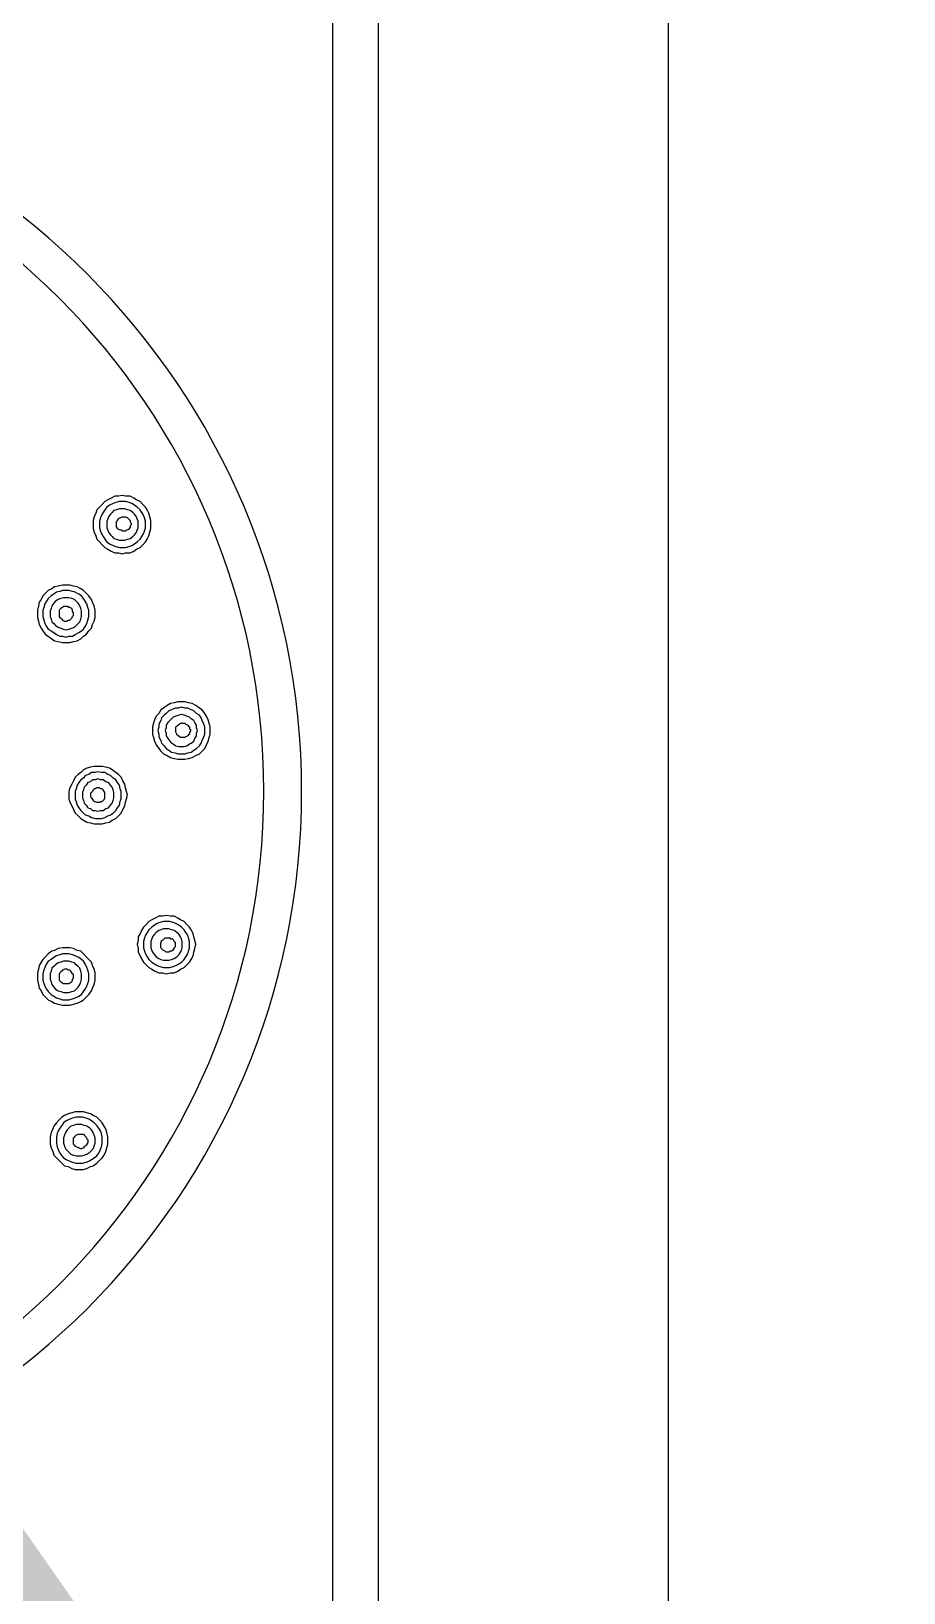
# Model space of a CAD drawing. Extents: x 468514 to 728049, y -74127 to 69080.
# Drawn here: x 555835.4 to 555887.3, y -68630.6 to -68537.6 of the extents above; entities that cross this region are included whole.
import ezdxf

# ---------------------------------------------------------------- set-up
doc = ezdxf.new("R2010")
doc.units = 0
doc.header["$LTSCALE"] = 500
doc.header["$MEASUREMENT"] = 0
doc.linetypes.add('DASH', pattern=[0.35, 0.25, -0.1])
doc.linetypes.add('HIDDEN2', pattern=[0.1875, 0.125, -0.0625])
for name, color, linetype in [('E 立面填充', 250, 'Continuous'), ('E 立面材料分格线', 8, 'Continuous'), ('E 立面标注尺寸', 9, 'Continuous'), ('L-立面家具、洁具', 153, 'Continuous')]:
    doc.layers.add(name, color=color, linetype=linetype)
doc.styles.add('PDC DIM', font='PMingLiU-ExtB.ttf', dxfattribs={"width": 0.85})
doc.dimstyles.new('PDC-A2', dxfattribs={"dimscale": 0, "dimtxt": 2.5, "dimasz": 1, "dimexe": 1, "dimexo": 1, "dimgap": 0.7, "dimtad": 1, "dimdec": 0, "dimtxsty": 'PDC DIM', "dimblk": 'ARCHTICK', "dimcen": 1, "dimdle": 1, "dimclrd": 8, "dimclre": 8, "dimclrt": 9, "dimadec": 0, "dimazin": 0, "dimtfac": 1, "dimtdec": 0, "dimtix": 1, "dimtmove": 2, "dimatfit": 3, "dimldrblk": 'PDC A2 T R', "dimfxl": 10, "dimfxlon": 1, "dimarcsym": 0})

# ---------------------------------------------------------------- blocks, each defined once
blk = doc.blocks.new('A$C2F8A30B2')
at = {"linetype": 'HIDDEN2', "lineweight": -2, "ltscale": 20}
for p, q in [((20, 655.516), (20, 914.025)), ((40, 914.025), (40, 660.087)), ((51.466, 846.119), (51.681, 846.227)), ((51.681, 846.227), (51.841, 846.33)), ((51.841, 846.33), (52.053, 846.441)), ((52.053, 846.441), (52.321, 846.441)), ((52.321, 846.441), (52.534, 846.492)), ((52.534, 846.492), (52.748, 846.441)), ((52.748, 846.441), (52.963, 846.441)), ((52.963, 846.441), (53.178, 846.33)), ((53.178, 846.33), (53.391, 846.227)), ((53.391, 846.227), (53.553, 846.119)), ((50.878, 845.207), (50.931, 845.422)), ((50.931, 845.422), (51.036, 845.637)), ((51.036, 845.637), (51.146, 845.797)), ((51.146, 845.797), (51.304, 845.957)), ((51.196, 845.154), (51.251, 845.317)), ((51.251, 845.317), (51.361, 845.477)), ((51.304, 845.957), (51.466, 846.119)), ((51.361, 845.477), (51.466, 845.637)), ((51.466, 845.637), (51.626, 845.797)), ((51.626, 845.797), (51.784, 845.902)), ((51.681, 845.207), (51.784, 845.369)), ((51.784, 845.902), (51.946, 846.012)), ((51.784, 845.369), (51.896, 845.477)), ((51.896, 845.477), (52.053, 845.582)), ((51.946, 846.012), (52.11, 846.067)), ((52.053, 845.582), (52.213, 845.637)), ((52.11, 846.067), (52.321, 846.119)), ((52.213, 845.637), (52.374, 845.689)), ((52.321, 846.119), (52.534, 846.119)), ((52.374, 845.689), (52.534, 845.689)), ((52.534, 846.119), (52.694, 846.119)), ((52.534, 845.689), (52.694, 845.689)), ((52.694, 846.119), (52.908, 846.067)), ((52.694, 845.689), (52.858, 845.637)), ((52.858, 845.637), (53.016, 845.582)), ((52.908, 846.067), (53.071, 846.012)), ((53.016, 845.582), (53.123, 845.477)), ((53.071, 846.012), (53.286, 845.902)), ((53.123, 845.477), (53.231, 845.369)), ((53.231, 845.369), (53.338, 845.207)), ((53.286, 845.902), (53.443, 845.797)), ((53.443, 845.797), (53.553, 845.637)), ((53.553, 846.119), (53.713, 845.957)), ((53.553, 845.637), (53.658, 845.477)), ((53.658, 845.477), (53.768, 845.317)), ((53.713, 845.957), (53.873, 845.797)), ((53.768, 845.317), (53.821, 845.154)), ((53.873, 845.797), (54.035, 845.637)), ((54.035, 845.637), (54.088, 845.422)), ((54.088, 845.422), (54.193, 845.207)), ((50.821, 844.997), (50.878, 845.207)), ((50.821, 844.729), (50.821, 844.997)), ((50.821, 844.514), (50.821, 844.729)), ((50.821, 844.729), (50.821, 844.729)), ((50.878, 844.302), (50.821, 844.514)), ((51.146, 844.94), (51.196, 845.154)), ((51.146, 844.729), (51.146, 844.94)), ((51.146, 844.567), (51.146, 844.729)), ((51.146, 844.729), (51.146, 844.729)), ((51.196, 844.356), (51.146, 844.567)), ((51.569, 844.94), (51.626, 845.102)), ((51.569, 844.729), (51.569, 844.94)), ((51.569, 844.567), (51.569, 844.729)), ((51.569, 844.729), (51.569, 844.729)), ((51.626, 844.409), (51.569, 844.567)), ((51.626, 845.102), (51.681, 845.207)), ((51.681, 844.302), (51.626, 844.409)), ((52.053, 844.887), (51.999, 844.834)), ((51.999, 844.834), (51.999, 844.729)), ((51.999, 844.729), (52.053, 844.677)), ((52.11, 845.051), (52.053, 844.997)), ((52.053, 844.997), (52.053, 844.887)), ((52.053, 844.677), (52.053, 844.567)), ((52.053, 844.567), (52.11, 844.514)), ((52.159, 845.102), (52.11, 845.051)), ((52.11, 844.514), (52.159, 844.459)), ((52.213, 845.154), (52.159, 845.102)), ((52.159, 844.459), (52.268, 844.409)), ((52.321, 845.207), (52.213, 845.154)), ((52.268, 844.409), (52.321, 844.356)), ((52.374, 845.207), (52.321, 845.207)), ((52.483, 845.207), (52.374, 845.207)), ((52.534, 845.207), (52.483, 845.207)), ((52.483, 844.356), (52.588, 844.409)), ((52.643, 845.154), (52.534, 845.207)), ((52.588, 844.409), (52.643, 844.409)), ((52.694, 845.154), (52.643, 845.154)), ((52.643, 844.409), (52.748, 844.459)), ((52.748, 845.102), (52.694, 845.154)), ((52.803, 844.997), (52.748, 845.102)), ((52.748, 844.459), (52.803, 844.514)), ((52.858, 844.94), (52.803, 844.997)), ((52.803, 844.514), (52.858, 844.62)), ((52.858, 844.834), (52.858, 844.94)), ((52.858, 844.782), (52.858, 844.834)), ((52.858, 844.677), (52.858, 844.782)), ((52.858, 844.62), (52.858, 844.677)), ((53.338, 845.207), (53.391, 845.102)), ((53.391, 844.409), (53.338, 844.302)), ((53.391, 845.102), (53.443, 844.94)), ((53.443, 844.567), (53.391, 844.409)), ((53.443, 844.94), (53.443, 844.729)), ((53.443, 844.729), (53.443, 844.567)), ((53.821, 845.154), (53.873, 844.94)), ((53.873, 844.567), (53.821, 844.356)), ((53.873, 844.94), (53.873, 844.729)), ((53.873, 844.729), (53.873, 844.567)), ((54.193, 845.207), (54.248, 844.997)), ((54.248, 844.514), (54.193, 844.302)), ((54.248, 844.997), (54.248, 844.729)), ((54.248, 844.729), (54.248, 844.514)), ((50.931, 844.087), (50.878, 844.302)), ((51.036, 843.874), (50.931, 844.087)), ((51.146, 843.714), (51.036, 843.874)), ((51.304, 843.552), (51.146, 843.714)), ((51.251, 844.192), (51.196, 844.356)), ((51.361, 844.036), (51.251, 844.192)), ((51.466, 843.392), (51.304, 843.552)), ((51.466, 843.874), (51.361, 844.036)), ((51.626, 843.714), (51.466, 843.874)), ((51.784, 843.607), (51.626, 843.714)), ((51.784, 844.142), (51.681, 844.302)), ((51.896, 844.036), (51.784, 844.142)), ((51.946, 843.497), (51.784, 843.607)), ((52.053, 843.927), (51.896, 844.036)), ((52.11, 843.444), (51.946, 843.497)), ((52.213, 843.874), (52.053, 843.927)), ((52.321, 843.392), (52.11, 843.444)), ((52.374, 843.821), (52.213, 843.874)), ((52.321, 844.356), (52.428, 844.356)), ((52.534, 843.821), (52.374, 843.821)), ((52.428, 844.356), (52.483, 844.356)), ((52.694, 843.821), (52.534, 843.821)), ((52.858, 843.874), (52.694, 843.821)), ((52.908, 843.444), (52.694, 843.392)), ((53.016, 843.927), (52.858, 843.874)), ((53.071, 843.497), (52.908, 843.444)), ((53.123, 844.036), (53.016, 843.927)), ((53.286, 843.607), (53.071, 843.497)), ((53.231, 844.142), (53.123, 844.036)), ((53.338, 844.302), (53.231, 844.142)), ((53.443, 843.714), (53.286, 843.607)), ((53.553, 843.874), (53.443, 843.714)), ((53.658, 844.036), (53.553, 843.874)), ((53.713, 843.552), (53.553, 843.392)), ((53.768, 844.192), (53.658, 844.036)), ((53.873, 843.714), (53.713, 843.552)), ((53.821, 844.356), (53.768, 844.192)), ((54.035, 843.874), (53.873, 843.714)), ((54.088, 844.087), (54.035, 843.874)), ((54.193, 844.302), (54.088, 844.087)), ((51.681, 843.284), (51.466, 843.392)), ((51.841, 843.177), (51.681, 843.284)), ((52.053, 843.072), (51.841, 843.177)), ((52.321, 843.072), (52.053, 843.072)), ((52.534, 843.392), (52.321, 843.392)), ((52.534, 843.019), (52.321, 843.072)), ((52.694, 843.392), (52.534, 843.392)), ((52.748, 843.072), (52.534, 843.019)), ((52.963, 843.072), (52.748, 843.072)), ((53.178, 843.177), (52.963, 843.072)), ((53.391, 843.284), (53.178, 843.177)), ((53.553, 843.392), (53.391, 843.284)), ((54.518, 840.507), (54.676, 840.667)), ((54.676, 840.667), (54.838, 840.827)), ((54.838, 840.827), (54.998, 840.934)), ((54.998, 840.934), (55.213, 841.041)), ((55.105, 840.614), (55.316, 840.721)), ((55.213, 841.041), (55.425, 841.092)), ((55.316, 840.721), (55.48, 840.772)), ((55.425, 841.092), (55.64, 841.147)), ((55.48, 840.772), (55.695, 840.827)), ((55.64, 841.147), (55.855, 841.147)), ((55.695, 840.827), (55.855, 840.827)), ((55.855, 841.147), (56.07, 841.147)), ((55.855, 840.827), (56.07, 840.827)), ((56.07, 841.147), (56.333, 841.092)), ((56.07, 840.827), (56.23, 840.772)), ((56.23, 840.772), (56.445, 840.721)), ((56.333, 841.092), (56.548, 841.041)), ((56.445, 840.721), (56.605, 840.614)), ((56.548, 841.041), (56.71, 840.934)), ((56.71, 840.934), (56.925, 840.827)), ((56.925, 840.827), (57.083, 840.667)), ((57.083, 840.667), (57.245, 840.507)), ((54.141, 839.651), (54.193, 839.919)), ((54.193, 839.919), (54.303, 840.129)), ((54.303, 840.129), (54.356, 840.292)), ((54.356, 840.292), (54.518, 840.507)), ((54.518, 839.651), (54.568, 839.812)), ((54.568, 839.812), (54.623, 840.026)), ((54.623, 840.026), (54.733, 840.186)), ((54.733, 840.186), (54.838, 840.344)), ((54.838, 840.344), (54.941, 840.507)), ((54.941, 840.507), (55.105, 840.614)), ((54.941, 839.599), (54.998, 839.757)), ((54.998, 839.757), (55.053, 839.919)), ((55.053, 839.919), (55.156, 840.077)), ((55.156, 840.077), (55.265, 840.186)), ((55.265, 840.186), (55.371, 840.292)), ((55.371, 840.292), (55.531, 840.344)), ((55.48, 839.651), (55.531, 839.757)), ((55.531, 840.344), (55.695, 840.397)), ((55.531, 839.757), (55.64, 839.812)), ((55.64, 839.812), (55.695, 839.812)), ((55.695, 840.397), (55.855, 840.397)), ((55.695, 839.812), (55.746, 839.864)), ((55.746, 839.864), (55.855, 839.864)), ((55.855, 840.397), (56.015, 840.397)), ((55.855, 839.864), (55.906, 839.864)), ((55.906, 839.864), (56.015, 839.864)), ((56.015, 840.397), (56.175, 840.344)), ((56.015, 839.864), (56.07, 839.812)), ((56.07, 839.812), (56.175, 839.757)), ((56.175, 840.344), (56.333, 840.292)), ((56.175, 839.757), (56.23, 839.702)), ((56.333, 840.292), (56.495, 840.186)), ((56.495, 840.186), (56.605, 840.077)), ((56.605, 840.614), (56.763, 840.507)), ((56.605, 840.077), (56.71, 839.919)), ((56.71, 839.919), (56.763, 839.757)), ((56.763, 840.507), (56.925, 840.344)), ((56.763, 839.757), (56.82, 839.599)), ((56.925, 840.344), (57.03, 840.186)), ((57.03, 840.186), (57.14, 840.026)), ((57.14, 840.026), (57.193, 839.812)), ((57.193, 839.812), (57.245, 839.651)), ((57.245, 840.507), (57.35, 840.292)), ((57.35, 840.292), (57.46, 840.129)), ((57.46, 840.129), (57.513, 839.919)), ((57.513, 839.919), (57.565, 839.651)), ((54.141, 839.437), (54.141, 839.651)), ((54.141, 839.226), (54.141, 839.437)), ((54.141, 839.437), (54.141, 839.437)), ((54.193, 839.009), (54.141, 839.226)), ((54.303, 838.796), (54.193, 839.009)), ((54.356, 838.582), (54.303, 838.796)), ((54.518, 839.437), (54.518, 839.651)), ((54.518, 839.277), (54.518, 839.437)), ((54.518, 839.437), (54.518, 839.437)), ((54.568, 839.062), (54.518, 839.277)), ((54.623, 838.851), (54.568, 839.062)), ((54.733, 838.687), (54.623, 838.851)), ((54.941, 839.437), (54.941, 839.599)), ((54.941, 839.277), (54.941, 839.437)), ((54.941, 839.437), (54.941, 839.437)), ((54.998, 839.117), (54.941, 839.277)), ((55.053, 838.954), (54.998, 839.117)), ((55.156, 838.851), (55.053, 838.954)), ((55.265, 838.739), (55.156, 838.851)), ((55.425, 839.491), (55.48, 839.599)), ((55.425, 839.437), (55.425, 839.491)), ((55.425, 839.331), (55.425, 839.437)), ((55.48, 839.277), (55.425, 839.331)), ((55.48, 839.599), (55.48, 839.651)), ((55.531, 839.169), (55.48, 839.277)), ((55.585, 839.117), (55.531, 839.169)), ((55.64, 839.062), (55.585, 839.117)), ((55.746, 839.062), (55.64, 839.062)), ((55.8, 839.009), (55.746, 839.062)), ((55.906, 839.009), (55.8, 839.009)), ((55.96, 839.009), (55.906, 839.009)), ((56.07, 839.062), (55.96, 839.009)), ((56.12, 839.117), (56.07, 839.062)), ((56.175, 839.169), (56.12, 839.117)), ((56.23, 839.226), (56.175, 839.169)), ((56.23, 839.702), (56.28, 839.651)), ((56.28, 839.277), (56.23, 839.226)), ((56.28, 839.651), (56.28, 839.544)), ((56.28, 839.544), (56.28, 839.491)), ((56.28, 839.491), (56.28, 839.382)), ((56.28, 839.382), (56.28, 839.277)), ((56.605, 838.851), (56.495, 838.739)), ((56.71, 838.954), (56.605, 838.851)), ((56.763, 839.117), (56.71, 838.954)), ((56.82, 839.277), (56.763, 839.117)), ((56.82, 839.599), (56.82, 839.437)), ((56.82, 839.437), (56.82, 839.277)), ((57.14, 838.851), (57.03, 838.687)), ((57.193, 839.062), (57.14, 838.851)), ((57.245, 839.277), (57.193, 839.062)), ((57.245, 839.651), (57.245, 839.437)), ((57.245, 839.437), (57.245, 839.277)), ((57.46, 838.796), (57.35, 838.582)), ((57.513, 839.009), (57.46, 838.796)), ((57.565, 839.226), (57.513, 839.009)), ((57.565, 839.651), (57.565, 839.437)), ((57.565, 839.437), (57.565, 839.226)), ((54.518, 838.419), (54.356, 838.582)), ((54.676, 838.209), (54.518, 838.419)), ((54.838, 838.101), (54.676, 838.209)), ((54.838, 838.531), (54.733, 838.687)), ((54.941, 838.419), (54.838, 838.531)), ((54.998, 837.941), (54.838, 838.101)), ((55.105, 838.316), (54.941, 838.419)), ((55.213, 837.834), (54.998, 837.941)), ((55.316, 838.209), (55.105, 838.316)), ((55.371, 838.634), (55.265, 838.739)), ((55.48, 838.101), (55.316, 838.209)), ((55.531, 838.582), (55.371, 838.634)), ((55.695, 838.101), (55.48, 838.101)), ((55.695, 838.531), (55.531, 838.582)), ((55.855, 838.476), (55.695, 838.531)), ((55.855, 838.049), (55.695, 838.101)), ((56.015, 838.531), (55.855, 838.476)), ((56.07, 838.101), (55.855, 838.049)), ((56.175, 838.582), (56.015, 838.531)), ((56.23, 838.101), (56.07, 838.101)), ((56.333, 838.634), (56.175, 838.582)), ((56.445, 838.209), (56.23, 838.101)), ((56.495, 838.739), (56.333, 838.634)), ((56.605, 838.316), (56.445, 838.209)), ((56.71, 837.941), (56.548, 837.834)), ((56.763, 838.419), (56.605, 838.316)), ((56.925, 838.101), (56.71, 837.941)), ((56.925, 838.531), (56.763, 838.419)), ((57.03, 838.687), (56.925, 838.531)), ((57.083, 838.209), (56.925, 838.101)), ((57.245, 838.419), (57.083, 838.209)), ((57.35, 838.582), (57.245, 838.419)), ((55.425, 837.779), (55.213, 837.834)), ((55.64, 837.727), (55.425, 837.779)), ((55.855, 837.727), (55.64, 837.727)), ((56.07, 837.727), (55.855, 837.727)), ((56.333, 837.779), (56.07, 837.727)), ((56.548, 837.834), (56.333, 837.779)), ((48.361, 834.094), (48.574, 834.144)), ((48.574, 834.144), (48.789, 834.201)), ((48.789, 834.201), (49.004, 834.201)), ((49.004, 834.201), (49.219, 834.201)), ((49.219, 834.201), (49.431, 834.144)), ((49.431, 834.144), (49.644, 834.094)), ((47.399, 833.129), (47.506, 833.344)), ((47.506, 833.344), (47.614, 833.506)), ((47.614, 833.506), (47.774, 833.719)), ((47.774, 833.719), (47.934, 833.826)), ((47.774, 833.081), (47.824, 833.236)), ((47.824, 833.236), (47.934, 833.399)), ((47.934, 833.826), (48.149, 833.986)), ((47.934, 833.399), (48.094, 833.506)), ((48.094, 833.506), (48.254, 833.664)), ((48.149, 833.986), (48.361, 834.094)), ((48.254, 833.664), (48.412, 833.719)), ((48.412, 833.719), (48.627, 833.826)), ((48.412, 833.182), (48.524, 833.291)), ((48.524, 833.291), (48.681, 833.344)), ((48.627, 833.826), (48.789, 833.826)), ((48.681, 833.344), (48.842, 833.399)), ((48.789, 833.826), (49.004, 833.877)), ((48.842, 833.399), (49.004, 833.449)), ((49.004, 833.877), (49.219, 833.826)), ((49.004, 833.449), (49.162, 833.399)), ((49.162, 833.399), (49.324, 833.344)), ((49.219, 833.826), (49.376, 833.826)), ((49.324, 833.344), (49.488, 833.291)), ((49.376, 833.826), (49.591, 833.719)), ((49.488, 833.291), (49.591, 833.182)), ((49.591, 833.719), (49.751, 833.664)), ((49.644, 834.094), (49.859, 833.986)), ((49.751, 833.664), (49.914, 833.506)), ((49.859, 833.986), (50.074, 833.826)), ((49.914, 833.506), (50.021, 833.399)), ((50.021, 833.399), (50.181, 833.236)), ((50.074, 833.826), (50.236, 833.719)), ((50.181, 833.236), (50.236, 833.081)), ((50.236, 833.719), (50.341, 833.506)), ((50.341, 833.506), (50.501, 833.344)), ((50.501, 833.344), (50.609, 833.129)), ((47.291, 832.704), (47.344, 832.916)), ((47.291, 832.487), (47.291, 832.704)), ((47.291, 832.276), (47.291, 832.487)), ((47.291, 832.487), (47.291, 832.487)), ((47.344, 832.063), (47.291, 832.276)), ((47.344, 832.916), (47.399, 833.129)), ((47.614, 832.704), (47.664, 832.861)), ((47.614, 832.487), (47.614, 832.704)), ((47.614, 832.276), (47.614, 832.487)), ((47.614, 832.487), (47.614, 832.487)), ((47.664, 832.116), (47.614, 832.276)), ((47.664, 832.861), (47.774, 833.081)), ((48.039, 832.487), (48.094, 832.651)), ((48.094, 832.331), (48.039, 832.487)), ((48.039, 832.487), (48.039, 832.487)), ((48.094, 832.809), (48.199, 832.969)), ((48.094, 832.651), (48.094, 832.809)), ((48.094, 832.166), (48.094, 832.331)), ((48.199, 832.969), (48.254, 833.081)), ((48.254, 833.081), (48.412, 833.182)), ((48.524, 832.594), (48.469, 832.541)), ((48.469, 832.541), (48.469, 832.434)), ((48.469, 832.434), (48.524, 832.384)), ((48.574, 832.756), (48.524, 832.704)), ((48.524, 832.704), (48.524, 832.594)), ((48.524, 832.384), (48.524, 832.276)), ((48.524, 832.276), (48.574, 832.221)), ((48.627, 832.809), (48.574, 832.756)), ((48.738, 832.861), (48.627, 832.809)), ((48.789, 832.916), (48.738, 832.861)), ((48.896, 832.916), (48.789, 832.916)), ((48.949, 832.916), (48.896, 832.916)), ((49.056, 832.916), (48.949, 832.916)), ((49.111, 832.861), (49.056, 832.916)), ((49.219, 832.809), (49.111, 832.861)), ((49.271, 832.756), (49.219, 832.809)), ((49.324, 832.704), (49.271, 832.756)), ((49.271, 832.276), (49.324, 832.384)), ((49.271, 832.221), (49.271, 832.276)), ((49.324, 832.594), (49.324, 832.704)), ((49.324, 832.541), (49.324, 832.594)), ((49.324, 832.434), (49.324, 832.541)), ((49.324, 832.384), (49.324, 832.434)), ((49.591, 833.182), (49.699, 833.081)), ((49.699, 833.081), (49.806, 832.969)), ((49.806, 832.969), (49.914, 832.809)), ((49.914, 832.809), (49.914, 832.651)), ((49.914, 832.651), (49.966, 832.487)), ((49.966, 832.487), (49.914, 832.331)), ((49.914, 832.331), (49.914, 832.166)), ((50.236, 833.081), (50.341, 832.861)), ((50.341, 832.861), (50.341, 832.704)), ((50.341, 832.704), (50.396, 832.487)), ((50.396, 832.487), (50.341, 832.276)), ((50.341, 832.276), (50.341, 832.116)), ((50.609, 833.129), (50.663, 832.916)), ((50.663, 832.916), (50.716, 832.704)), ((50.716, 832.276), (50.663, 832.063)), ((50.716, 832.704), (50.716, 832.487)), ((50.716, 832.487), (50.716, 832.276)), ((47.399, 831.849), (47.344, 832.063)), ((47.506, 831.634), (47.399, 831.849)), ((47.614, 831.419), (47.506, 831.634)), ((47.774, 831.259), (47.614, 831.419)), ((47.774, 831.901), (47.664, 832.116)), ((47.824, 831.739), (47.774, 831.901)), ((47.934, 831.581), (47.824, 831.739)), ((48.094, 831.419), (47.934, 831.581)), ((48.199, 832.009), (48.094, 832.166)), ((48.254, 831.316), (48.094, 831.419)), ((48.254, 831.849), (48.199, 832.009)), ((48.412, 831.739), (48.254, 831.849)), ((48.524, 831.691), (48.412, 831.739)), ((48.681, 831.581), (48.524, 831.691)), ((48.574, 832.221), (48.627, 832.166)), ((48.627, 832.166), (48.738, 832.116)), ((48.842, 831.526), (48.681, 831.581)), ((48.738, 832.116), (48.789, 832.063)), ((48.789, 832.063), (48.896, 832.063)), ((49.004, 831.526), (48.842, 831.526)), ((48.896, 832.063), (48.949, 832.063)), ((48.949, 832.063), (49.056, 832.063)), ((49.162, 831.526), (49.004, 831.526)), ((49.056, 832.063), (49.111, 832.116)), ((49.111, 832.116), (49.162, 832.166)), ((49.162, 832.166), (49.271, 832.221)), ((49.324, 831.581), (49.162, 831.526)), ((49.488, 831.691), (49.324, 831.581)), ((49.591, 831.739), (49.488, 831.691)), ((49.699, 831.849), (49.591, 831.739)), ((49.806, 832.009), (49.699, 831.849)), ((49.914, 831.419), (49.751, 831.316)), ((49.914, 832.166), (49.806, 832.009)), ((50.021, 831.581), (49.914, 831.419)), ((50.181, 831.739), (50.021, 831.581)), ((50.236, 831.901), (50.181, 831.739)), ((50.341, 832.116), (50.236, 831.901)), ((50.341, 831.419), (50.236, 831.259)), ((50.501, 831.634), (50.341, 831.419)), ((50.609, 831.849), (50.501, 831.634)), ((50.663, 832.063), (50.609, 831.849)), ((47.934, 831.101), (47.774, 831.259)), ((48.149, 830.994), (47.934, 831.101)), ((48.361, 830.886), (48.149, 830.994)), ((48.412, 831.206), (48.254, 831.316)), ((48.574, 830.829), (48.361, 830.886)), ((48.627, 831.151), (48.412, 831.206)), ((48.789, 830.776), (48.574, 830.829)), ((48.789, 831.101), (48.627, 831.151)), ((49.004, 831.101), (48.789, 831.101)), ((49.004, 830.776), (48.789, 830.776)), ((49.219, 831.101), (49.004, 831.101)), ((49.219, 830.776), (49.004, 830.776)), ((49.376, 831.151), (49.219, 831.101)), ((49.431, 830.829), (49.219, 830.776)), ((49.591, 831.206), (49.376, 831.151)), ((49.644, 830.886), (49.431, 830.829)), ((49.751, 831.316), (49.591, 831.206)), ((49.859, 830.994), (49.644, 830.886)), ((50.074, 831.101), (49.859, 830.994)), ((50.236, 831.259), (50.074, 831.101)), ((52.374, 829.283), (52.483, 829.494)), ((52.483, 829.494), (52.588, 829.711)), ((52.588, 829.711), (52.748, 829.869)), ((52.748, 829.869), (52.908, 829.978)), ((52.803, 829.389), (52.908, 829.551)), ((52.908, 829.978), (53.123, 830.138)), ((52.908, 829.551), (53.071, 829.656)), ((53.071, 829.656), (53.231, 829.814)), ((53.123, 830.138), (53.286, 830.244)), ((53.231, 829.814), (53.391, 829.869)), ((53.286, 830.244), (53.498, 830.299)), ((53.391, 829.869), (53.553, 829.978)), ((53.498, 830.299), (53.713, 830.351)), ((53.498, 829.441), (53.658, 829.551)), ((53.553, 829.978), (53.768, 829.978)), ((53.658, 829.551), (53.821, 829.551)), ((53.713, 830.351), (53.981, 830.351)), ((53.768, 829.978), (53.981, 830.029)), ((53.821, 829.551), (53.981, 829.604)), ((53.981, 830.351), (54.193, 830.351)), ((53.981, 830.029), (54.141, 829.978)), ((53.981, 829.604), (54.141, 829.551)), ((54.141, 829.978), (54.356, 829.978)), ((54.141, 829.551), (54.303, 829.551)), ((54.193, 830.351), (54.408, 830.299)), ((54.303, 829.551), (54.408, 829.441)), ((54.356, 829.978), (54.518, 829.869)), ((54.408, 830.299), (54.623, 830.244)), ((54.518, 829.869), (54.733, 829.814)), ((54.623, 830.244), (54.838, 830.138)), ((54.733, 829.814), (54.838, 829.656)), ((54.838, 830.138), (54.998, 829.978)), ((54.838, 829.656), (54.998, 829.551)), ((54.998, 829.978), (55.156, 829.869)), ((54.998, 829.551), (55.105, 829.389)), ((55.156, 829.869), (55.316, 829.711)), ((55.316, 829.711), (55.425, 829.494)), ((55.425, 829.494), (55.531, 829.283)), ((52.213, 828.639), (52.268, 828.854)), ((52.268, 828.426), (52.213, 828.639)), ((52.213, 828.639), (52.213, 828.639)), ((52.268, 828.854), (52.321, 829.066)), ((52.321, 829.066), (52.374, 829.283)), ((52.588, 828.854), (52.643, 829.016)), ((52.588, 828.639), (52.588, 828.854)), ((52.588, 828.426), (52.588, 828.639)), ((52.588, 828.639), (52.588, 828.639)), ((52.643, 829.016), (52.694, 829.231)), ((52.694, 829.231), (52.803, 829.389)), ((53.016, 828.801), (53.071, 828.961)), ((53.016, 828.639), (53.016, 828.801)), ((53.016, 828.481), (53.016, 828.639)), ((53.016, 828.639), (53.016, 828.639)), ((53.071, 828.961), (53.123, 829.119)), ((53.123, 829.119), (53.231, 829.231)), ((53.231, 829.231), (53.338, 829.389)), ((53.338, 829.389), (53.498, 829.441)), ((53.553, 828.801), (53.606, 828.854)), ((53.553, 828.748), (53.553, 828.801)), ((53.553, 828.639), (53.553, 828.748)), ((53.553, 828.534), (53.553, 828.639)), ((53.606, 828.854), (53.658, 828.961)), ((53.658, 828.961), (53.713, 829.016)), ((53.713, 829.016), (53.821, 829.016)), ((53.821, 829.016), (53.873, 829.066)), ((53.873, 829.066), (53.981, 829.066)), ((53.981, 829.066), (54.035, 829.066)), ((54.035, 829.066), (54.141, 829.016)), ((54.141, 829.016), (54.193, 829.016)), ((54.193, 829.016), (54.248, 828.961)), ((54.248, 828.961), (54.303, 828.854)), ((54.303, 828.854), (54.356, 828.801)), ((54.356, 828.801), (54.408, 828.748)), ((54.408, 829.441), (54.568, 829.389)), ((54.408, 828.748), (54.408, 828.639)), ((54.408, 828.639), (54.408, 828.534)), ((54.568, 829.389), (54.676, 829.231)), ((54.676, 829.231), (54.783, 829.119)), ((54.783, 829.119), (54.838, 828.961)), ((54.838, 828.961), (54.89, 828.801)), ((54.89, 828.801), (54.89, 828.639)), ((54.89, 828.639), (54.89, 828.481)), ((55.105, 829.389), (55.213, 829.231)), ((55.213, 829.231), (55.265, 829.016)), ((55.265, 829.016), (55.316, 828.854)), ((55.316, 828.854), (55.316, 828.639)), ((55.316, 828.639), (55.316, 828.426)), ((55.531, 829.283), (55.64, 829.066)), ((55.64, 829.066), (55.695, 828.854)), ((55.695, 828.854), (55.695, 828.639)), ((55.695, 828.639), (55.695, 828.426)), ((52.321, 828.216), (52.268, 828.426)), ((52.374, 828.001), (52.321, 828.216)), ((52.483, 827.786), (52.374, 828.001)), ((52.588, 827.573), (52.483, 827.786)), ((52.643, 828.268), (52.588, 828.426)), ((52.694, 828.051), (52.643, 828.268)), ((52.803, 827.893), (52.694, 828.051)), ((52.908, 827.731), (52.803, 827.893)), ((53.071, 827.573), (52.908, 827.731)), ((53.071, 828.319), (53.016, 828.481)), ((53.123, 828.159), (53.071, 828.319)), ((53.231, 828.051), (53.123, 828.159)), ((53.338, 827.893), (53.231, 828.051)), ((53.498, 827.841), (53.338, 827.893)), ((53.658, 827.731), (53.498, 827.841)), ((53.553, 828.481), (53.553, 828.534)), ((53.606, 828.371), (53.553, 828.481)), ((53.658, 828.319), (53.606, 828.371)), ((53.713, 828.268), (53.658, 828.319)), ((53.821, 827.731), (53.658, 827.731)), ((53.821, 828.268), (53.713, 828.268)), ((53.873, 828.216), (53.821, 828.268)), ((53.981, 827.676), (53.821, 827.731)), ((53.981, 828.216), (53.873, 828.216)), ((54.035, 828.216), (53.981, 828.216)), ((54.141, 827.731), (53.981, 827.676)), ((54.141, 828.268), (54.035, 828.216)), ((54.193, 828.268), (54.141, 828.268)), ((54.303, 827.731), (54.141, 827.731)), ((54.248, 828.319), (54.193, 828.268)), ((54.303, 828.371), (54.248, 828.319)), ((54.356, 828.481), (54.303, 828.371)), ((54.408, 827.841), (54.303, 827.731)), ((54.408, 828.534), (54.356, 828.481)), ((54.568, 827.893), (54.408, 827.841)), ((54.676, 828.051), (54.568, 827.893)), ((54.783, 828.159), (54.676, 828.051)), ((54.838, 828.319), (54.783, 828.159)), ((54.89, 828.481), (54.838, 828.319)), ((54.998, 827.731), (54.838, 827.573)), ((55.105, 827.893), (54.998, 827.731)), ((55.213, 828.051), (55.105, 827.893)), ((55.265, 828.268), (55.213, 828.051)), ((55.316, 828.426), (55.265, 828.268)), ((55.425, 827.786), (55.316, 827.573)), ((55.531, 828.001), (55.425, 827.786)), ((55.64, 828.216), (55.531, 828.001)), ((55.695, 828.426), (55.64, 828.216)), ((52.748, 827.411), (52.588, 827.573)), ((52.908, 827.251), (52.748, 827.411)), ((53.123, 827.144), (52.908, 827.251)), ((53.231, 827.464), (53.071, 827.573)), ((53.286, 827.036), (53.123, 827.144)), ((53.391, 827.411), (53.231, 827.464)), ((53.498, 826.984), (53.286, 827.036)), ((53.553, 827.306), (53.391, 827.411)), ((53.713, 826.929), (53.498, 826.984)), ((53.768, 827.251), (53.553, 827.306)), ((53.981, 826.929), (53.713, 826.929)), ((53.981, 827.251), (53.768, 827.251)), ((54.141, 827.251), (53.981, 827.251)), ((54.193, 826.929), (53.981, 826.929)), ((54.356, 827.306), (54.141, 827.251)), ((54.408, 826.984), (54.193, 826.929)), ((54.518, 827.411), (54.356, 827.306)), ((54.623, 827.036), (54.408, 826.984)), ((54.733, 827.464), (54.518, 827.411)), ((54.838, 827.144), (54.623, 827.036)), ((54.838, 827.573), (54.733, 827.464)), ((54.998, 827.251), (54.838, 827.144)), ((55.156, 827.411), (54.998, 827.251)), ((55.316, 827.573), (55.156, 827.411)), ((48.842, 821.106), (49.056, 821.211)), ((49.056, 821.211), (49.219, 821.32)), ((49.219, 821.32), (49.431, 821.426)), ((49.431, 821.426), (49.644, 821.426)), ((49.644, 821.426), (49.914, 821.478)), ((49.914, 821.478), (50.126, 821.426)), ((50.126, 821.426), (50.341, 821.426)), ((50.341, 821.426), (50.556, 821.32)), ((50.556, 821.32), (50.771, 821.211)), ((50.771, 821.211), (50.931, 821.106)), ((48.199, 819.983), (48.254, 820.196)), ((48.254, 820.196), (48.309, 820.408)), ((48.309, 820.408), (48.412, 820.625)), ((48.412, 820.625), (48.524, 820.786)), ((48.524, 820.786), (48.681, 820.943)), ((48.574, 820.141), (48.627, 820.305)), ((48.627, 820.305), (48.738, 820.463)), ((48.681, 820.943), (48.842, 821.106)), ((48.738, 820.463), (48.842, 820.625)), ((48.842, 820.625), (49.004, 820.786)), ((49.004, 820.786), (49.162, 820.891)), ((49.004, 820.091), (49.056, 820.196)), ((49.056, 820.196), (49.162, 820.358)), ((49.162, 820.891), (49.324, 820.998)), ((49.162, 820.358), (49.271, 820.463)), ((49.271, 820.463), (49.431, 820.571)), ((49.324, 820.998), (49.488, 821.055)), ((49.431, 820.571), (49.591, 820.625)), ((49.488, 821.055), (49.699, 821.106)), ((49.591, 820.625), (49.751, 820.678)), ((49.699, 821.106), (49.914, 821.106)), ((49.751, 820.678), (49.914, 820.678)), ((49.914, 821.106), (50.074, 821.106)), ((49.914, 820.678), (50.074, 820.678)), ((50.074, 821.106), (50.286, 821.055)), ((50.074, 820.678), (50.236, 820.625)), ((50.236, 820.625), (50.341, 820.571)), ((50.286, 821.055), (50.449, 820.998)), ((50.341, 820.571), (50.501, 820.463)), ((50.449, 820.998), (50.609, 820.891)), ((50.501, 820.463), (50.609, 820.358)), ((50.609, 820.891), (50.771, 820.786)), ((50.609, 820.358), (50.716, 820.196)), ((50.716, 820.196), (50.771, 820.091)), ((50.771, 820.786), (50.931, 820.625)), ((50.931, 821.106), (51.091, 820.943)), ((50.931, 820.625), (51.036, 820.463)), ((51.036, 820.463), (51.146, 820.305)), ((51.091, 820.943), (51.251, 820.786)), ((51.146, 820.305), (51.196, 820.141)), ((51.251, 820.786), (51.361, 820.625)), ((51.361, 820.625), (51.466, 820.408)), ((51.466, 820.408), (51.569, 820.196)), ((51.569, 820.196), (51.569, 819.983)), ((48.149, 819.768), (48.199, 819.983)), ((48.199, 819.501), (48.149, 819.768)), ((48.149, 819.768), (48.149, 819.768)), ((48.254, 819.288), (48.199, 819.501)), ((48.309, 819.073), (48.254, 819.288)), ((48.524, 819.928), (48.574, 820.141)), ((48.524, 819.768), (48.524, 819.928)), ((48.524, 819.553), (48.524, 819.768)), ((48.524, 819.768), (48.524, 819.768)), ((48.574, 819.341), (48.524, 819.553)), ((48.627, 819.181), (48.574, 819.341)), ((48.949, 819.928), (49.004, 820.091)), ((48.949, 819.768), (48.949, 819.928)), ((48.949, 819.553), (48.949, 819.768)), ((48.949, 819.768), (48.949, 819.768)), ((49.004, 819.396), (48.949, 819.553)), ((49.056, 819.288), (49.004, 819.396)), ((49.162, 819.126), (49.056, 819.288)), ((49.431, 819.928), (49.376, 819.876)), ((49.376, 819.876), (49.376, 819.768)), ((49.376, 819.768), (49.376, 819.716)), ((49.376, 819.716), (49.376, 819.608)), ((49.376, 819.608), (49.431, 819.553)), ((49.488, 820.036), (49.431, 819.928)), ((49.431, 819.553), (49.488, 819.446)), ((49.539, 820.091), (49.488, 820.036)), ((49.488, 819.446), (49.539, 819.396)), ((49.644, 820.091), (49.539, 820.091)), ((49.539, 819.396), (49.591, 819.341)), ((49.591, 819.341), (49.644, 819.341)), ((49.699, 820.141), (49.644, 820.091)), ((49.644, 819.341), (49.751, 819.288)), ((49.806, 820.141), (49.699, 820.141)), ((49.751, 819.288), (49.806, 819.288)), ((49.859, 820.141), (49.806, 820.141)), ((49.806, 819.288), (49.914, 819.288)), ((49.966, 820.141), (49.859, 820.141)), ((49.914, 819.288), (49.966, 819.341)), ((50.021, 820.091), (49.966, 820.141)), ((49.966, 819.341), (50.074, 819.396)), ((50.074, 820.036), (50.021, 820.091)), ((50.181, 819.983), (50.074, 820.036)), ((50.074, 819.396), (50.126, 819.446)), ((50.126, 819.446), (50.181, 819.501)), ((50.181, 819.928), (50.181, 819.983)), ((50.236, 819.823), (50.181, 819.928)), ((50.181, 819.501), (50.236, 819.553)), ((50.236, 819.768), (50.236, 819.823)), ((50.236, 819.665), (50.236, 819.768)), ((50.236, 819.553), (50.236, 819.665)), ((50.716, 819.288), (50.609, 819.126)), ((50.771, 819.396), (50.716, 819.288)), ((50.771, 820.091), (50.821, 819.928)), ((50.821, 819.553), (50.771, 819.396)), ((50.821, 819.928), (50.821, 819.768)), ((50.821, 819.768), (50.821, 819.553)), ((51.196, 819.341), (51.146, 819.181)), ((51.196, 820.141), (51.251, 819.928)), ((51.251, 819.553), (51.196, 819.341)), ((51.251, 819.928), (51.251, 819.768)), ((51.251, 819.768), (51.251, 819.553)), ((51.569, 819.288), (51.466, 819.073)), ((51.569, 819.983), (51.626, 819.768)), ((51.626, 819.768), (51.569, 819.501)), ((51.569, 819.501), (51.569, 819.288)), ((54.838, 819.181), (54.998, 819.341)), ((54.998, 819.341), (55.213, 819.396)), ((55.213, 819.396), (55.425, 819.501)), ((55.425, 819.501), (55.64, 819.553)), ((55.64, 819.553), (55.855, 819.553)), ((55.855, 819.553), (56.07, 819.553)), ((56.07, 819.553), (56.333, 819.501)), ((56.333, 819.501), (56.548, 819.396)), ((56.548, 819.396), (56.71, 819.341)), ((56.71, 819.341), (56.925, 819.181)), ((48.412, 818.861), (48.309, 819.073)), ((48.524, 818.701), (48.412, 818.861)), ((48.681, 818.54), (48.524, 818.701)), ((48.738, 819.018), (48.627, 819.181)), ((48.842, 818.38), (48.681, 818.54)), ((48.842, 818.861), (48.738, 819.018)), ((49.004, 818.701), (48.842, 818.861)), ((49.056, 818.273), (48.842, 818.38)), ((49.162, 818.593), (49.004, 818.701)), ((49.271, 819.018), (49.162, 819.126)), ((49.324, 818.486), (49.162, 818.593)), ((49.431, 818.915), (49.271, 819.018)), ((49.488, 818.431), (49.324, 818.486)), ((49.591, 818.861), (49.431, 818.915)), ((49.699, 818.38), (49.488, 818.431)), ((49.751, 818.804), (49.591, 818.861)), ((49.914, 818.38), (49.699, 818.38)), ((49.914, 818.804), (49.751, 818.804)), ((50.074, 818.804), (49.914, 818.804)), ((50.074, 818.38), (49.914, 818.38)), ((50.236, 818.861), (50.074, 818.804)), ((50.286, 818.431), (50.074, 818.38)), ((50.341, 818.915), (50.236, 818.861)), ((50.449, 818.486), (50.286, 818.431)), ((50.501, 819.018), (50.341, 818.915)), ((50.609, 818.593), (50.449, 818.486)), ((50.609, 819.126), (50.501, 819.018)), ((50.771, 818.701), (50.609, 818.593)), ((50.931, 818.861), (50.771, 818.701)), ((50.931, 818.38), (50.771, 818.273)), ((51.036, 819.018), (50.931, 818.861)), ((51.091, 818.54), (50.931, 818.38)), ((51.146, 819.181), (51.036, 819.018)), ((51.251, 818.701), (51.091, 818.54)), ((51.361, 818.861), (51.251, 818.701)), ((51.466, 819.073), (51.361, 818.861)), ((54.193, 818.273), (54.303, 818.486)), ((54.303, 818.486), (54.356, 818.701)), ((54.356, 818.701), (54.518, 818.861)), ((54.518, 818.861), (54.676, 819.018)), ((54.568, 818.218), (54.623, 818.38)), ((54.623, 818.38), (54.733, 818.593)), ((54.676, 819.018), (54.838, 819.181)), ((54.733, 818.593), (54.838, 818.751)), ((54.838, 818.751), (54.941, 818.861)), ((54.941, 818.861), (55.105, 818.968)), ((54.998, 818.166), (55.053, 818.326)), ((55.053, 818.326), (55.156, 818.431)), ((55.105, 818.968), (55.316, 819.073)), ((55.156, 818.431), (55.265, 818.54)), ((55.265, 818.54), (55.371, 818.648)), ((55.316, 819.073), (55.48, 819.126)), ((55.371, 818.648), (55.531, 818.701)), ((55.48, 819.126), (55.695, 819.181)), ((55.531, 818.701), (55.695, 818.751)), ((55.695, 819.181), (55.855, 819.181)), ((55.695, 818.751), (55.855, 818.751)), ((55.855, 819.181), (56.07, 819.181)), ((55.855, 818.751), (56.015, 818.751)), ((56.015, 818.751), (56.175, 818.701)), ((56.07, 819.181), (56.23, 819.126)), ((56.175, 818.701), (56.333, 818.648)), ((56.23, 819.126), (56.445, 819.073)), ((56.333, 818.648), (56.495, 818.54)), ((56.445, 819.073), (56.605, 818.968)), ((56.495, 818.54), (56.605, 818.431)), ((56.605, 818.968), (56.763, 818.861)), ((56.605, 818.431), (56.71, 818.326)), ((56.71, 818.326), (56.763, 818.166)), ((56.763, 818.861), (56.925, 818.751)), ((56.925, 819.181), (57.083, 819.018)), ((56.925, 818.751), (57.03, 818.593)), ((57.03, 818.593), (57.14, 818.38)), ((57.083, 819.018), (57.245, 818.861)), ((57.14, 818.38), (57.193, 818.218)), ((57.245, 818.861), (57.35, 818.701)), ((57.35, 818.701), (57.46, 818.486)), ((57.46, 818.486), (57.513, 818.273)), ((49.219, 818.166), (49.056, 818.273)), ((49.431, 818.058), (49.219, 818.166)), ((49.644, 818.058), (49.431, 818.058)), ((49.914, 818.006), (49.644, 818.058)), ((50.126, 818.058), (49.914, 818.006)), ((50.341, 818.058), (50.126, 818.058)), ((50.556, 818.166), (50.341, 818.058)), ((50.771, 818.273), (50.556, 818.166)), ((54.141, 818.058), (54.193, 818.273)), ((54.141, 817.843), (54.141, 818.058)), ((54.141, 817.628), (54.141, 817.843)), ((54.141, 817.843), (54.141, 817.843)), ((54.193, 817.363), (54.141, 817.628)), ((54.518, 818.006), (54.568, 818.218)), ((54.518, 817.843), (54.518, 818.006)), ((54.518, 817.628), (54.518, 817.843)), ((54.518, 817.843), (54.518, 817.843)), ((54.568, 817.416), (54.518, 817.628)), ((54.623, 817.258), (54.568, 817.416)), ((54.941, 818.006), (54.998, 818.166)), ((54.941, 817.843), (54.941, 818.006)), ((54.941, 817.685), (54.941, 817.843)), ((54.941, 817.843), (54.941, 817.843)), ((54.998, 817.525), (54.941, 817.685)), ((55.053, 817.363), (54.998, 817.525)), ((55.425, 817.955), (55.48, 818.006)), ((55.425, 817.843), (55.425, 817.955)), ((55.425, 817.736), (55.425, 817.843)), ((55.48, 817.685), (55.425, 817.736)), ((55.48, 818.006), (55.531, 818.058)), ((55.48, 817.628), (55.48, 817.685)), ((55.531, 817.525), (55.48, 817.628)), ((55.531, 818.058), (55.585, 818.166)), ((55.64, 817.471), (55.531, 817.525)), ((55.585, 818.166), (55.64, 818.218)), ((55.64, 818.218), (55.746, 818.218)), ((55.695, 817.416), (55.64, 817.471)), ((55.746, 817.416), (55.695, 817.416)), ((55.746, 818.218), (55.8, 818.273)), ((55.855, 817.416), (55.746, 817.416)), ((55.8, 818.273), (55.906, 818.273)), ((55.906, 817.416), (55.855, 817.416)), ((55.906, 818.273), (55.96, 818.273)), ((56.015, 817.416), (55.906, 817.416)), ((55.96, 818.273), (56.07, 818.218)), ((56.07, 817.471), (56.015, 817.416)), ((56.07, 818.218), (56.12, 818.166)), ((56.175, 817.525), (56.07, 817.471)), ((56.12, 818.166), (56.175, 818.111)), ((56.175, 818.111), (56.23, 818.058)), ((56.23, 817.578), (56.175, 817.525)), ((56.23, 818.058), (56.28, 817.955)), ((56.28, 817.628), (56.23, 817.578)), ((56.28, 817.955), (56.28, 817.898)), ((56.28, 817.898), (56.28, 817.791)), ((56.28, 817.791), (56.28, 817.736)), ((56.28, 817.736), (56.28, 817.628)), ((56.763, 817.525), (56.71, 817.363)), ((56.763, 818.166), (56.82, 818.006)), ((56.82, 817.685), (56.763, 817.525)), ((56.82, 818.006), (56.82, 817.843)), ((56.82, 817.843), (56.82, 817.685)), ((57.193, 817.416), (57.14, 817.258)), ((57.193, 818.218), (57.245, 818.006)), ((57.245, 817.628), (57.193, 817.416)), ((57.245, 818.006), (57.245, 817.843)), ((57.245, 817.843), (57.245, 817.628)), ((57.513, 818.273), (57.565, 818.058)), ((57.565, 817.628), (57.513, 817.363)), ((57.565, 818.058), (57.565, 817.843)), ((57.565, 817.843), (57.565, 817.628)), ((54.303, 817.148), (54.193, 817.363)), ((54.356, 816.99), (54.303, 817.148)), ((54.518, 816.776), (54.356, 816.99)), ((54.676, 816.616), (54.518, 816.776)), ((54.733, 817.093), (54.623, 817.258)), ((54.838, 816.455), (54.676, 816.616)), ((54.838, 816.938), (54.733, 817.093)), ((54.941, 816.776), (54.838, 816.938)), ((55.105, 816.668), (54.941, 816.776)), ((55.156, 817.205), (55.053, 817.363)), ((55.316, 816.563), (55.105, 816.668)), ((55.265, 817.093), (55.156, 817.205)), ((55.371, 816.99), (55.265, 817.093)), ((55.48, 816.508), (55.316, 816.563)), ((55.531, 816.938), (55.371, 816.99)), ((55.695, 816.455), (55.48, 816.508)), ((55.695, 816.883), (55.531, 816.938)), ((55.855, 816.883), (55.695, 816.883)), ((56.015, 816.883), (55.855, 816.883)), ((56.175, 816.938), (56.015, 816.883)), ((56.23, 816.508), (56.07, 816.455)), ((56.333, 816.99), (56.175, 816.938)), ((56.445, 816.563), (56.23, 816.508)), ((56.495, 817.093), (56.333, 816.99)), ((56.605, 816.668), (56.445, 816.563)), ((56.605, 817.205), (56.495, 817.093)), ((56.71, 817.363), (56.605, 817.205)), ((56.763, 816.776), (56.605, 816.668)), ((56.925, 816.938), (56.763, 816.776)), ((57.03, 817.093), (56.925, 816.938)), ((57.083, 816.616), (56.925, 816.455)), ((57.14, 817.258), (57.03, 817.093)), ((57.245, 816.776), (57.083, 816.616)), ((57.35, 816.99), (57.245, 816.776)), ((57.46, 817.148), (57.35, 816.99)), ((57.513, 817.363), (57.46, 817.148)), ((54.998, 816.346), (54.838, 816.455)), ((55.213, 816.245), (54.998, 816.346)), ((55.425, 816.188), (55.213, 816.245)), ((55.64, 816.133), (55.425, 816.188)), ((55.855, 816.133), (55.64, 816.133)), ((55.855, 816.455), (55.695, 816.455)), ((56.07, 816.455), (55.855, 816.455)), ((56.07, 816.133), (55.855, 816.133)), ((56.333, 816.188), (56.07, 816.133)), ((56.548, 816.245), (56.333, 816.188)), ((56.71, 816.346), (56.548, 816.245)), ((56.925, 816.455), (56.71, 816.346)), ((53.606, 808.918), (53.713, 809.131)), ((53.713, 809.131), (53.873, 809.295)), ((53.873, 809.295), (54.035, 809.453)), ((54.035, 809.453), (54.248, 809.56)), ((54.035, 808.973), (54.193, 809.131)), ((54.193, 809.131), (54.356, 809.238)), ((54.248, 809.56), (54.408, 809.668)), ((54.356, 809.238), (54.518, 809.348)), ((54.408, 809.668), (54.623, 809.718)), ((54.518, 809.348), (54.676, 809.4)), ((54.623, 809.718), (54.838, 809.775)), ((54.676, 809.4), (54.89, 809.453)), ((54.783, 808.973), (54.941, 809.027)), ((54.838, 809.775), (55.105, 809.775)), ((54.89, 809.453), (55.105, 809.453)), ((54.941, 809.027), (55.105, 809.027)), ((55.105, 809.775), (55.316, 809.775)), ((55.105, 809.453), (55.265, 809.453)), ((55.105, 809.027), (55.265, 809.027)), ((55.265, 809.453), (55.48, 809.4)), ((55.265, 809.027), (55.425, 808.973)), ((55.316, 809.775), (55.531, 809.718)), ((55.48, 809.4), (55.64, 809.348)), ((55.531, 809.718), (55.746, 809.668)), ((55.64, 809.348), (55.855, 809.238)), ((55.746, 809.668), (55.96, 809.56)), ((55.855, 809.238), (56.015, 809.131)), ((55.96, 809.56), (56.12, 809.453)), ((56.015, 809.131), (56.12, 808.973)), ((56.12, 809.453), (56.28, 809.295)), ((56.28, 809.295), (56.445, 809.131)), ((56.445, 809.131), (56.605, 808.918)), ((53.391, 808.278), (53.443, 808.545)), ((53.391, 808.063), (53.391, 808.278)), ((53.443, 808.545), (53.498, 808.758)), ((53.498, 808.758), (53.606, 808.918)), ((53.713, 808.278), (53.768, 808.49)), ((53.713, 808.063), (53.713, 808.278)), ((53.768, 808.49), (53.821, 808.655)), ((53.821, 808.655), (53.926, 808.813)), ((53.926, 808.813), (54.035, 808.973)), ((54.141, 808.225), (54.193, 808.383)), ((54.141, 808.063), (54.141, 808.225)), ((54.193, 808.383), (54.248, 808.545)), ((54.248, 808.545), (54.356, 808.703)), ((54.356, 808.703), (54.461, 808.813)), ((54.461, 808.813), (54.623, 808.918)), ((54.623, 808.17), (54.568, 808.115)), ((54.568, 808.115), (54.568, 808.01)), ((54.623, 808.918), (54.783, 808.973)), ((54.676, 808.278), (54.623, 808.17)), ((54.733, 808.332), (54.676, 808.278)), ((54.783, 808.383), (54.733, 808.332)), ((54.838, 808.44), (54.783, 808.383)), ((54.941, 808.44), (54.838, 808.44)), ((54.998, 808.44), (54.941, 808.44)), ((55.105, 808.44), (54.998, 808.44)), ((55.156, 808.44), (55.105, 808.44)), ((55.265, 808.383), (55.156, 808.44)), ((55.316, 808.332), (55.265, 808.383)), ((55.371, 808.278), (55.316, 808.332)), ((55.425, 808.225), (55.371, 808.278)), ((55.425, 808.973), (55.585, 808.918)), ((55.425, 808.115), (55.425, 808.225)), ((55.425, 808.01), (55.425, 808.115)), ((55.585, 808.918), (55.695, 808.813)), ((55.695, 808.813), (55.8, 808.703)), ((55.8, 808.703), (55.906, 808.545)), ((55.906, 808.545), (55.96, 808.383)), ((55.96, 808.383), (56.015, 808.225)), ((56.015, 808.225), (56.015, 808.063)), ((56.12, 808.973), (56.23, 808.813)), ((56.23, 808.813), (56.333, 808.655)), ((56.333, 808.655), (56.388, 808.49)), ((56.388, 808.49), (56.445, 808.278)), ((56.445, 808.278), (56.445, 808.063)), ((56.605, 808.918), (56.658, 808.758)), ((56.658, 808.758), (56.763, 808.545)), ((56.763, 808.545), (56.82, 808.278)), ((56.82, 808.278), (56.82, 808.063)), ((53.391, 807.85), (53.391, 808.063)), ((53.391, 808.063), (53.391, 808.063)), ((53.443, 807.64), (53.391, 807.85)), ((53.498, 807.423), (53.443, 807.64)), ((53.606, 807.208), (53.498, 807.423)), ((53.713, 807.048), (53.606, 807.208)), ((53.713, 807.905), (53.713, 808.063)), ((53.713, 808.063), (53.713, 808.063)), ((53.768, 807.69), (53.713, 807.905)), ((53.821, 807.528), (53.768, 807.69)), ((53.926, 807.313), (53.821, 807.528)), ((54.035, 807.155), (53.926, 807.313)), ((54.141, 807.905), (54.141, 808.063)), ((54.141, 808.063), (54.141, 808.063)), ((54.193, 807.743), (54.141, 807.905)), ((54.248, 807.583), (54.193, 807.743)), ((54.356, 807.475), (54.248, 807.583)), ((54.461, 807.37), (54.356, 807.475)), ((54.623, 807.265), (54.461, 807.37)), ((54.568, 808.01), (54.568, 807.958)), ((54.568, 807.958), (54.623, 807.85)), ((54.623, 807.85), (54.676, 807.795)), ((54.783, 807.208), (54.623, 807.265)), ((54.676, 807.795), (54.733, 807.743)), ((54.733, 807.743), (54.783, 807.69)), ((54.783, 807.69), (54.838, 807.64)), ((54.941, 807.155), (54.783, 807.208)), ((54.838, 807.64), (54.941, 807.583)), ((54.941, 807.583), (54.998, 807.583)), ((54.998, 807.583), (55.105, 807.64)), ((55.105, 807.64), (55.156, 807.64)), ((55.156, 807.64), (55.265, 807.69)), ((55.265, 807.69), (55.316, 807.743)), ((55.425, 807.208), (55.265, 807.155)), ((55.316, 807.743), (55.371, 807.795)), ((55.371, 807.795), (55.425, 807.85)), ((55.425, 807.958), (55.425, 808.01)), ((55.425, 807.85), (55.425, 807.958)), ((55.585, 807.265), (55.425, 807.208)), ((55.695, 807.37), (55.585, 807.265)), ((55.8, 807.475), (55.695, 807.37)), ((55.906, 807.583), (55.8, 807.475)), ((55.96, 807.743), (55.906, 807.583)), ((56.015, 807.905), (55.96, 807.743)), ((56.015, 808.063), (56.015, 807.905)), ((56.23, 807.313), (56.12, 807.155)), ((56.333, 807.528), (56.23, 807.313)), ((56.388, 807.69), (56.333, 807.528)), ((56.445, 807.905), (56.388, 807.69)), ((56.445, 808.063), (56.445, 807.905)), ((56.605, 807.208), (56.445, 807.048)), ((56.658, 807.423), (56.605, 807.208)), ((56.763, 807.64), (56.658, 807.423)), ((56.82, 807.85), (56.763, 807.64)), ((56.82, 808.063), (56.82, 807.85)), ((53.873, 806.89), (53.713, 807.048)), ((54.035, 806.725), (53.873, 806.89)), ((54.193, 807.048), (54.035, 807.155)), ((54.248, 806.568), (54.035, 806.725)), ((54.356, 806.942), (54.193, 807.048)), ((54.408, 806.515), (54.248, 806.568)), ((54.518, 806.833), (54.356, 806.942)), ((54.623, 806.405), (54.408, 806.515)), ((54.676, 806.778), (54.518, 806.833)), ((54.838, 806.353), (54.623, 806.405)), ((54.89, 806.725), (54.676, 806.778)), ((55.105, 806.353), (54.838, 806.353)), ((55.105, 806.725), (54.89, 806.725)), ((55.105, 807.155), (54.941, 807.155)), ((55.265, 807.155), (55.105, 807.155)), ((55.265, 806.725), (55.105, 806.725)), ((55.316, 806.353), (55.105, 806.353)), ((55.48, 806.778), (55.265, 806.725)), ((55.531, 806.405), (55.316, 806.353)), ((55.64, 806.833), (55.48, 806.778)), ((55.746, 806.515), (55.531, 806.405)), ((55.855, 806.942), (55.64, 806.833)), ((55.96, 806.568), (55.746, 806.515)), ((56.015, 807.048), (55.855, 806.942)), ((56.12, 806.725), (55.96, 806.568)), ((56.12, 807.155), (56.015, 807.048)), ((56.28, 806.89), (56.12, 806.725)), ((56.445, 807.048), (56.28, 806.89))]:
    blk.add_line(p, q, dxfattribs=at)
for centre, radius in [((85.397, 828.869), 43.552), ((85.568, 828.871), 41.475)]:
    blk.add_circle(centre, radius, dxfattribs=at)
blk = doc.blocks.new('_ArchTick')
at = {"color": 0, "linetype": 'ByBlock', "const_width": 0.4}
blk.add_lwpolyline([(-0.5, -0.5), (0.5, 0.5)], dxfattribs=at)
blk = doc.blocks.new('PDC A2 T R')
at = {"color": 0, "linetype": 'ByBlock'}
blk.add_line((0, 0), (-2, 0), dxfattribs=at)
for points in [[(-2.1466, 0.8862), (-1.4913, 1.345), (-0.6, 0), (0, 0)], [(-2.1466, -0.8862), (-1.4913, -1.345), (-0.6, 0), (0, 0)]]:
    blk.add_solid(points, dxfattribs=at)

msp = doc.modelspace()

# ---------------------------------------------------------------- hatches: boundary and pattern name
at = {"layer": 'E 立面填充'}
h = msp.add_hatch(dxfattribs=at)
h.set_pattern_fill('_USER', color=256, scale=300, pattern_type=0)
h.set_pattern_definition([(0, (558293.3, -70526.5), (0, 300), [])])
h.paths.add_polyline_path([(558293.302, -68126.5), (557723.302, -68126.5), (557723.302, -70526.5), (558293.302, -70526.5)])
h.paths.add_polyline_path([(557723.302, -69976.5), (557073.302, -69976.5), (557073.302, -70196.5), (557723.302, -70196.5)], flags=17)
h.paths.add_polyline_path([(557723.302, -70226.5), (557073.302, -70226.5), (557073.302, -70526.5), (557723.302, -70526.5)], flags=17)
h.paths.add_polyline_path([(557073.302, -69526.5), (556333.302, -69526.5), (556333.302, -70526.5), (557073.302, -70526.5)], flags=17)
h.paths.add_polyline_path([(557723.302, -69326.5), (556333.302, -69326.5), (556333.302, -68126.5), (555453.302, -68126.5), (555453.302, -70526.5), (556283.302, -70526.5), (556283.302, -70476.5), (556302.302, -70476.5), (556302.302, -68446.5), (556298.302, -68446.5), (556298.302, -68426.5), (556318.302, -68426.5), (556318.302, -68446.5), (556314.302, -68446.5), (556314.302, -70476.5), (556333.302, -70476.5), (556333.302, -69526.5), (557073.302, -69526.5), (557073.302, -69676.5), (557369.302, -69676.5), (557369.302, -69626.095), (557369.302, -69569.5), (557370.691, -69561.622), (557369.302, -69561.622), (557369.302, -69537.649, -0.280803), (557398.302, -69517, -0.280797), (557427.302, -69537.648), (557427.302, -69561.622), (557425.912, -69561.622), (557427.302, -69569.5), (557427.302, -69626.095), (557427.302, -69676.5), (557723.302, -69676.5)])
h.paths.add_polyline_path([(557384.673, -69510.925, -0.167186), (557411.942, -69510.929, -0.717696), (557411.942, -69514.719, -0.167186), (557384.673, -69514.722, -0.722273)], flags=16)
h.paths.add_polyline_path([(557073.302, -68126.5), (556333.302, -68126.5), (556333.302, -69276.5), (557073.302, -69276.5)], flags=17)
h = msp.add_hatch(dxfattribs=at)
h.set_pattern_fill('_USER', color=256, scale=600, angle=90, pattern_type=0)
h.set_pattern_definition([(90, (558293.3, -70526.5), (-600, 4e-14), [])])
h.paths.add_polyline_path([(557073.302, -69526.5), (556333.302, -69526.5), (556333.302, -70526.5), (557073.302, -70526.5)], flags=17)
h.paths.add_polyline_path([(557073.302, -69276.5), (556333.302, -69276.5), (556333.302, -69326.5), (557073.302, -69326.5)], flags=17)
h.paths.add_polyline_path([(556302.302, -68446.5), (556298.302, -68446.5), (556298.302, -68426.5), (556318.302, -68426.5), (556318.302, -68446.5), (556314.302, -70476.5), (556333.302, -70476.5), (556333.302, -69526.5), (557073.302, -69526.5), (557073.302, -69676.5), (557369.302, -69676.5), (557369.302, -69626.095), (557427.302, -69626.095), (557427.302, -69561.622), (557425.912, -69561.622), (557427.302, -69569.5), (557427.302, -69626.095), (557427.302, -69676.5), (557623.302, -69676.5), (557723.302, -69676.5), (557723.302, -69326.5), (556333.302, -69326.5), (556333.302, -68126.5), (555453.302, -68126.5), (555453.302, -70526.5), (556283.302, -70526.5), (556283.302, -70476.5), (556302.302, -70476.5)])
h.paths.add_polyline_path([(557398.302, -69517, -0.082982), (557384.673, -69514.722, -0.53661), (557383.797, -69511.507, 0.172636), (557369.314, -69537.621, -0.280561)], flags=16)
h.paths.add_polyline_path([(557413.239, -69550.261, 0.10053), (557407.046, -69529.649, 0.588831), (557389.557, -69529.649, 0.10053), (557383.364, -69550.261, -0.912464)], flags=16)
edge = h.paths.add_edge_path(flags=16)
edge.add_ellipse((557398.302, -69551), major_axis=(15, 0), ratio=0.3, start_angle=0, end_angle=180, ccw=False)
edge.add_line((557413.302, -69551), (557413.302, -69556))
edge.add_ellipse((557398.302, -69556), major_axis=(-15, 0), ratio=0.3, start_angle=0, end_angle=180, ccw=False)
edge.add_line((557383.302, -69556), (557383.302, -69551))
h.paths.add_polyline_path([(557073.302, -68126.5), (556333.302, -68126.5), (556333.302, -69276.5), (557073.302, -69276.5)], flags=17)
h.paths.add_polyline_path([(557723.302, -69976.5), (557073.302, -69976.5), (557073.302, -70196.5), (557723.302, -70196.5)], flags=17)
h.paths.add_polyline_path([(557723.302, -70226.5), (557073.302, -70226.5), (557073.302, -70526.5), (557723.302, -70526.5)], flags=17)
h.paths.add_polyline_path([(558293.302, -68126.5), (557723.302, -68126.5), (557723.302, -70526.5), (558293.302, -70526.5)])

# ---------------------------------------------------------------- linework, layer by layer
at = {"layer": 'E 立面材料分格线', "linetype": 'DASH'}
msp.add_line((555856.053, -70034), (555856.053, -68331.308), dxfattribs=at)

# ---------------------------------------------------------------- block references
at = {"layer": 'L-立面家具、洁具', "xscale": -1}
msp.add_blockref('A$C2F8A30B2', (555893.326, -69411.779), dxfattribs=at)

# ---------------------------------------------------------------- leaders
at = {"layer": 'E 立面标注尺寸', "annotation_type": 0, "has_hookline": 1, "hookline_direction": 0}
for points, text_width in [([(555652.899, -68927.845), (555652.899, -67026.5), (555937.502, -67026.5)], 487.064), ([(555806.532, -68688.681), (555806.532, -67176.5), (555938.055, -67176.5)], 536.711)]:
    msp.add_leader(points, dimstyle='PDC-A2', override={"dimscale": 30.000004, "dimtad": 0}, dxfattribs=dict(at, text_width=text_width))

doc.saveas('drawing.dxf')
